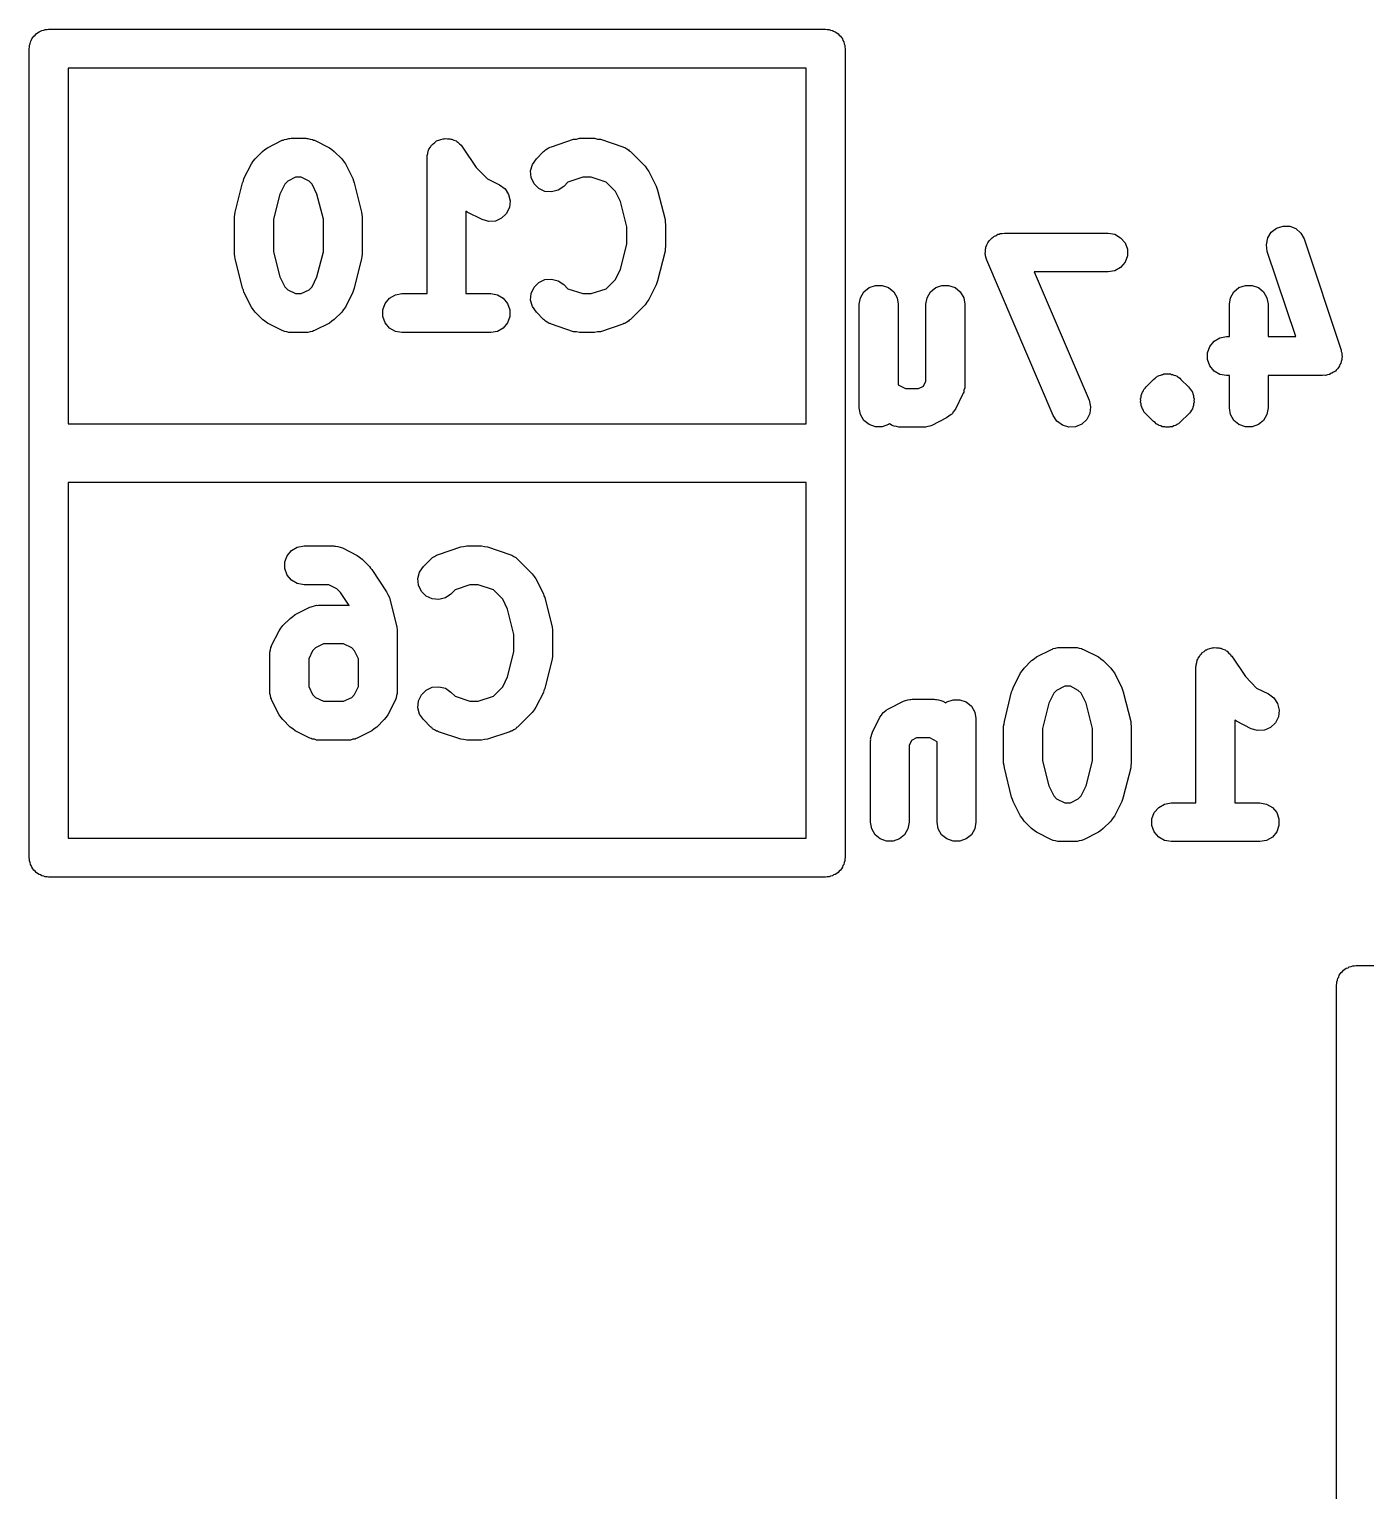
# Model space of a CAD drawing. Extents: x 100 to 214, y -112 to -50.
# Drawn here: x 120.68 to 125.84, y -105.65 to -100.01 of the extents above; entities that cross this region are included whole.
import ezdxf

# ---------------------------------------------------------------- set-up
doc = ezdxf.new("R2010")
doc.units = 0
doc.header["$MEASUREMENT"] = 0
doc.layers.add('BLACK', color=7, linetype='CONTINUOUS')

msp = doc.modelspace()

# ---------------------------------------------------------------- linework, layer by layer
at = {"layer": 'Black'}
for p, q in [((120.733, -100.012), (120.739, -100.01)), ((120.739, -100.01), (120.746, -100.01)), ((120.746, -100.01), (120.752, -100.009)), ((120.752, -100.009), (123.752, -100.009)), ((123.752, -100.009), (123.758, -100.01)), ((123.758, -100.01), (123.765, -100.01)), ((123.765, -100.01), (123.771, -100.012)), ((120.678, -100.071), (120.68, -100.065)), ((120.68, -100.065), (120.682, -100.058)), ((120.682, -100.058), (120.685, -100.053)), ((120.685, -100.053), (120.687, -100.046)), ((120.687, -100.046), (120.691, -100.041)), ((120.691, -100.041), (120.695, -100.036)), ((120.695, -100.036), (120.7, -100.032)), ((120.7, -100.032), (120.704, -100.027)), ((120.704, -100.027), (120.709, -100.023)), ((120.709, -100.023), (120.715, -100.019)), ((120.715, -100.019), (120.721, -100.017)), ((120.721, -100.017), (120.726, -100.014)), ((120.726, -100.014), (120.733, -100.012)), ((123.771, -100.012), (123.778, -100.014)), ((123.778, -100.014), (123.783, -100.017)), ((123.783, -100.017), (123.789, -100.019)), ((123.789, -100.019), (123.795, -100.023)), ((123.795, -100.023), (123.8, -100.027)), ((123.8, -100.027), (123.804, -100.032)), ((123.804, -100.032), (123.809, -100.036)), ((123.809, -100.036), (123.813, -100.041)), ((123.813, -100.041), (123.817, -100.046)), ((123.817, -100.046), (123.819, -100.053)), ((123.819, -100.053), (123.822, -100.058)), ((123.822, -100.058), (123.824, -100.065)), ((123.824, -100.065), (123.826, -100.071)), ((120.677, -100.084), (120.678, -100.078)), ((120.677, -103.208), (120.677, -100.084)), ((120.678, -100.078), (120.678, -100.071)), ((123.826, -100.071), (123.826, -100.078)), ((123.826, -100.078), (123.827, -100.084)), ((123.827, -100.084), (123.827, -103.208)), ((120.827, -100.159), (120.827, -101.533)), ((123.677, -100.159), (120.827, -100.159)), ((123.677, -101.533), (123.677, -100.159)), ((121.597, -100.467), (121.654, -100.438)), ((121.654, -100.438), (121.658, -100.437)), ((121.658, -100.437), (121.662, -100.435)), ((121.662, -100.435), (121.671, -100.433)), ((121.671, -100.433), (121.679, -100.431)), ((121.679, -100.431), (121.683, -100.431)), ((121.683, -100.431), (121.688, -100.43)), ((121.688, -100.43), (121.745, -100.43)), ((121.745, -100.43), (121.749, -100.431)), ((121.749, -100.431), (121.753, -100.431)), ((121.753, -100.431), (121.762, -100.433)), ((121.762, -100.433), (121.771, -100.435)), ((121.771, -100.435), (121.774, -100.437)), ((121.774, -100.437), (121.778, -100.438)), ((121.778, -100.438), (121.836, -100.467)), ((122.226, -100.465), (122.23, -100.457)), ((122.23, -100.457), (122.233, -100.455)), ((122.233, -100.455), (122.236, -100.451)), ((122.236, -100.451), (122.243, -100.446)), ((122.243, -100.446), (122.25, -100.44)), ((122.25, -100.44), (122.254, -100.439)), ((122.254, -100.439), (122.258, -100.437)), ((122.258, -100.437), (122.266, -100.435)), ((122.266, -100.435), (122.275, -100.432)), ((122.275, -100.432), (122.279, -100.432)), ((122.279, -100.432), (122.283, -100.431)), ((122.283, -100.431), (122.292, -100.432)), ((122.292, -100.432), (122.301, -100.432)), ((122.301, -100.432), (122.305, -100.433)), ((122.305, -100.433), (122.309, -100.433)), ((122.309, -100.433), (122.317, -100.437)), ((122.317, -100.437), (122.325, -100.44)), ((122.325, -100.44), (122.328, -100.443)), ((122.328, -100.443), (122.332, -100.445)), ((122.332, -100.445), (122.338, -100.451)), ((122.338, -100.451), (122.345, -100.457)), ((122.345, -100.457), (122.347, -100.461)), ((122.347, -100.461), (122.35, -100.464)), ((122.693, -100.463), (122.778, -100.434)), ((122.778, -100.434), (122.79, -100.433)), ((122.79, -100.433), (122.802, -100.43)), ((122.802, -100.43), (122.859, -100.43)), ((122.859, -100.43), (122.871, -100.433)), ((122.871, -100.433), (122.883, -100.434)), ((122.883, -100.434), (122.969, -100.463)), ((121.542, -100.519), (121.549, -100.51)), ((121.549, -100.51), (121.578, -100.481)), ((121.578, -100.481), (121.587, -100.474)), ((121.587, -100.474), (121.597, -100.467)), ((121.836, -100.467), (121.845, -100.474)), ((121.845, -100.474), (121.855, -100.481)), ((121.855, -100.481), (121.884, -100.51)), ((121.884, -100.51), (121.89, -100.519)), ((122.213, -100.497), (122.216, -100.489)), ((122.213, -100.501), (122.213, -100.497)), ((122.213, -100.505), (122.213, -100.501)), ((122.213, -101.03), (122.213, -100.505)), ((122.216, -100.489), (122.217, -100.48)), ((122.217, -100.48), (122.219, -100.476)), ((122.219, -100.476), (122.22, -100.472)), ((122.22, -100.472), (122.226, -100.465)), ((122.35, -100.464), (122.403, -100.543)), ((122.62, -100.531), (122.635, -100.51)), ((122.635, -100.51), (122.663, -100.481)), ((122.663, -100.481), (122.667, -100.478)), ((122.667, -100.478), (122.67, -100.475)), ((122.67, -100.475), (122.677, -100.471)), ((122.677, -100.471), (122.685, -100.466)), ((122.685, -100.466), (122.689, -100.465)), ((122.689, -100.465), (122.693, -100.463)), ((122.969, -100.463), (122.972, -100.465)), ((122.972, -100.465), (122.977, -100.466)), ((122.977, -100.466), (122.984, -100.471)), ((122.984, -100.471), (122.991, -100.475)), ((122.991, -100.475), (122.994, -100.478)), ((122.994, -100.478), (122.998, -100.481)), ((122.998, -100.481), (123.055, -100.538)), ((121.506, -100.586), (121.535, -100.529)), ((121.535, -100.529), (121.542, -100.519)), ((121.89, -100.519), (121.898, -100.529)), ((121.898, -100.529), (121.926, -100.586)), ((122.403, -100.543), (122.446, -100.587)), ((122.613, -100.556), (122.62, -100.531)), ((122.615, -100.582), (122.613, -100.556)), ((123.055, -100.538), (123.062, -100.548)), ((123.062, -100.548), (123.069, -100.558)), ((123.069, -100.558), (123.098, -100.615)), ((121.472, -100.716), (121.501, -100.602)), ((121.501, -100.602), (121.504, -100.594)), ((121.504, -100.594), (121.506, -100.586)), ((121.664, -100.607), (121.644, -100.646)), ((121.675, -100.596), (121.664, -100.607)), ((121.705, -100.58), (121.675, -100.596)), ((121.727, -100.58), (121.705, -100.58)), ((121.758, -100.596), (121.727, -100.58)), ((121.769, -100.607), (121.758, -100.596)), ((121.788, -100.646), (121.769, -100.607)), ((121.926, -100.586), (121.929, -100.594)), ((121.929, -100.594), (121.932, -100.602)), ((121.932, -100.602), (121.96, -100.716)), ((122.446, -100.587), (122.493, -100.61)), ((122.493, -100.61), (122.514, -100.625)), ((122.514, -100.625), (122.528, -100.647)), ((122.626, -100.606), (122.615, -100.582)), ((122.645, -100.624), (122.626, -100.606)), ((122.668, -100.635), (122.645, -100.624)), ((122.719, -100.631), (122.694, -100.637)), ((122.741, -100.616), (122.719, -100.631)), ((122.757, -100.6), (122.741, -100.616)), ((122.814, -100.58), (122.757, -100.6)), ((122.847, -100.58), (122.814, -100.58)), ((122.904, -100.6), (122.847, -100.58)), ((122.94, -100.636), (122.904, -100.6)), ((123.098, -100.615), (123.1, -100.623)), ((123.1, -100.623), (123.103, -100.63)), ((123.103, -100.63), (123.132, -100.744)), ((121.644, -100.646), (121.62, -100.743)), ((121.813, -100.743), (121.788, -100.646)), ((122.528, -100.647), (122.534, -100.672)), ((122.534, -100.672), (122.531, -100.698)), ((122.694, -100.637), (122.668, -100.635)), ((122.96, -100.674), (122.94, -100.636)), ((122.984, -100.772), (122.96, -100.674)), ((121.47, -100.734), (121.471, -100.725)), ((121.47, -100.877), (121.47, -100.734)), ((121.471, -100.725), (121.472, -100.716)), ((121.62, -100.743), (121.62, -100.868)), ((121.813, -100.868), (121.813, -100.743)), ((121.96, -100.716), (121.961, -100.725)), ((121.961, -100.725), (121.963, -100.734)), ((121.963, -100.734), (121.963, -100.877)), ((122.368, -100.715), (122.363, -100.711)), ((122.363, -100.711), (122.363, -101.03)), ((122.426, -100.744), (122.368, -100.715)), ((122.451, -100.751), (122.426, -100.744)), ((122.5, -100.739), (122.477, -100.75)), ((122.519, -100.722), (122.5, -100.739)), ((122.531, -100.698), (122.519, -100.722)), ((123.132, -100.744), (123.133, -100.754)), ((122.477, -100.75), (122.451, -100.751)), ((122.984, -100.839), (122.984, -100.772)), ((123.133, -100.754), (123.134, -100.763)), ((123.134, -100.763), (123.134, -100.848)), ((124.41, -100.805), (124.417, -100.801)), ((124.417, -100.801), (124.422, -100.8)), ((124.422, -100.8), (124.426, -100.798)), ((124.426, -100.798), (124.434, -100.798)), ((124.434, -100.798), (124.443, -100.796)), ((124.443, -100.796), (124.843, -100.796)), ((124.843, -100.796), (124.869, -100.801)), ((124.869, -100.801), (124.891, -100.814)), ((125.459, -100.815), (125.472, -100.793)), ((125.472, -100.793), (125.493, -100.777)), ((125.493, -100.777), (125.518, -100.769)), ((125.518, -100.769), (125.544, -100.769)), ((125.544, -100.769), (125.568, -100.779)), ((125.568, -100.779), (125.587, -100.796)), ((125.587, -100.796), (125.6, -100.819)), ((122.96, -100.936), (122.984, -100.839)), ((123.133, -100.857), (123.132, -100.866)), ((123.134, -100.848), (123.133, -100.857)), ((124.369, -100.858), (124.371, -100.854)), ((124.371, -100.85), (124.375, -100.842)), ((124.371, -100.854), (124.371, -100.85)), ((124.375, -100.842), (124.378, -100.834)), ((124.378, -100.834), (124.381, -100.83)), ((124.381, -100.83), (124.383, -100.826)), ((124.383, -100.826), (124.389, -100.821)), ((124.389, -100.821), (124.395, -100.814)), ((124.395, -100.814), (124.399, -100.812)), ((124.399, -100.812), (124.402, -100.809)), ((124.402, -100.809), (124.41, -100.805)), ((124.891, -100.814), (124.908, -100.834)), ((124.908, -100.834), (124.917, -100.858)), ((125.454, -100.841), (125.459, -100.815)), ((125.457, -100.867), (125.454, -100.841)), ((125.6, -100.819), (125.743, -101.248)), ((121.471, -100.886), (121.47, -100.877)), ((121.472, -100.895), (121.471, -100.886)), ((121.501, -101.009), (121.472, -100.895)), ((121.62, -100.868), (121.644, -100.965)), ((121.788, -100.965), (121.813, -100.868)), ((121.96, -100.895), (121.932, -101.009)), ((121.961, -100.886), (121.96, -100.895)), ((121.963, -100.877), (121.961, -100.886)), ((123.132, -100.866), (123.103, -100.981)), ((124.368, -100.876), (124.369, -100.867)), ((124.369, -100.88), (124.368, -100.876)), ((124.369, -100.867), (124.369, -100.858)), ((124.369, -100.884), (124.369, -100.88)), ((124.372, -100.893), (124.369, -100.884)), ((124.374, -100.901), (124.372, -100.893)), ((124.631, -101.501), (124.374, -100.901)), ((124.908, -100.909), (124.891, -100.929)), ((124.917, -100.884), (124.908, -100.909)), ((124.917, -100.858), (124.917, -100.884)), ((125.567, -101.196), (125.457, -100.867)), ((121.644, -100.965), (121.664, -101.004)), ((121.769, -101.004), (121.788, -100.965)), ((122.94, -100.975), (122.96, -100.936)), ((124.843, -100.946), (124.557, -100.946)), ((124.557, -100.946), (124.769, -101.442)), ((124.869, -100.942), (124.843, -100.946)), ((124.891, -100.929), (124.869, -100.942)), ((121.504, -101.017), (121.501, -101.009)), ((121.506, -101.025), (121.504, -101.017)), ((121.535, -101.082), (121.506, -101.025)), ((121.664, -101.004), (121.675, -101.015)), ((121.675, -101.015), (121.705, -101.03)), ((121.727, -101.03), (121.758, -101.015)), ((121.758, -101.015), (121.769, -101.004)), ((121.926, -101.025), (121.898, -101.082)), ((121.929, -101.017), (121.926, -101.025)), ((121.932, -101.009), (121.929, -101.017)), ((122.615, -101.029), (122.626, -101.005)), ((122.626, -101.005), (122.645, -100.987)), ((122.645, -100.987), (122.668, -100.976)), ((122.668, -100.976), (122.694, -100.974)), ((122.694, -100.974), (122.719, -100.98)), ((122.719, -100.98), (122.741, -100.995)), ((122.741, -100.995), (122.757, -101.011)), ((122.757, -101.011), (122.814, -101.03)), ((122.847, -101.03), (122.904, -101.011)), ((122.904, -101.011), (122.94, -100.975)), ((123.098, -100.996), (123.069, -101.053)), ((123.1, -100.988), (123.098, -100.996)), ((123.103, -100.981), (123.1, -100.988)), ((123.887, -101.046), (123.9, -101.023)), ((123.9, -101.023), (123.92, -101.006)), ((123.92, -101.006), (123.944, -100.998)), ((123.944, -100.998), (123.97, -100.998)), ((123.97, -100.998), (123.995, -101.006)), ((123.995, -101.006), (124.015, -101.023)), ((124.015, -101.023), (124.028, -101.046)), ((124.144, -101.046), (124.157, -101.023)), ((124.157, -101.023), (124.177, -101.006)), ((124.177, -101.006), (124.201, -100.998)), ((124.201, -100.998), (124.227, -100.998)), ((124.227, -100.998), (124.252, -101.006)), ((124.252, -101.006), (124.272, -101.023)), ((124.272, -101.023), (124.285, -101.046)), ((125.315, -101.046), (125.328, -101.023)), ((125.328, -101.023), (125.348, -101.006)), ((125.348, -101.006), (125.373, -100.998)), ((125.373, -100.998), (125.399, -100.998)), ((125.399, -100.998), (125.423, -101.006)), ((125.423, -101.006), (125.443, -101.023)), ((125.443, -101.023), (125.456, -101.046)), ((121.542, -101.091), (121.535, -101.082)), ((121.705, -101.03), (121.727, -101.03)), ((121.898, -101.082), (121.89, -101.091)), ((122.042, -101.092), (122.051, -101.068)), ((122.051, -101.068), (122.068, -101.048)), ((122.068, -101.048), (122.091, -101.035)), ((122.091, -101.035), (122.116, -101.03)), ((122.116, -101.03), (122.213, -101.03)), ((122.363, -101.03), (122.459, -101.03)), ((122.459, -101.03), (122.485, -101.035)), ((122.485, -101.035), (122.507, -101.048)), ((122.507, -101.048), (122.524, -101.068)), ((122.524, -101.068), (122.533, -101.092)), ((122.613, -101.055), (122.615, -101.029)), ((122.62, -101.08), (122.613, -101.055)), ((122.635, -101.101), (122.62, -101.08)), ((122.814, -101.03), (122.847, -101.03)), ((123.055, -101.073), (122.998, -101.13)), ((123.062, -101.063), (123.055, -101.073)), ((123.069, -101.053), (123.062, -101.063)), ((123.882, -101.071), (123.887, -101.046)), ((123.882, -101.471), (123.882, -101.071)), ((124.028, -101.046), (124.032, -101.071)), ((124.032, -101.071), (124.032, -101.382)), ((124.139, -101.071), (124.144, -101.046)), ((124.139, -101.368), (124.139, -101.071)), ((124.285, -101.046), (124.289, -101.071)), ((124.289, -101.071), (124.289, -101.386)), ((125.311, -101.071), (125.315, -101.046)), ((125.311, -101.196), (125.311, -101.071)), ((125.456, -101.046), (125.461, -101.071)), ((125.461, -101.071), (125.461, -101.196)), ((121.549, -101.101), (121.542, -101.091)), ((121.578, -101.13), (121.549, -101.101)), ((121.587, -101.137), (121.578, -101.13)), ((121.597, -101.144), (121.587, -101.137)), ((121.845, -101.137), (121.836, -101.144)), ((121.855, -101.13), (121.845, -101.137)), ((121.884, -101.101), (121.855, -101.13)), ((121.89, -101.091), (121.884, -101.101)), ((122.042, -101.118), (122.042, -101.092)), ((122.051, -101.143), (122.042, -101.118)), ((122.533, -101.118), (122.524, -101.143)), ((122.533, -101.092), (122.533, -101.118)), ((122.663, -101.13), (122.635, -101.101)), ((122.667, -101.132), (122.663, -101.13)), ((122.67, -101.136), (122.667, -101.132)), ((122.677, -101.14), (122.67, -101.136)), ((122.991, -101.136), (122.984, -101.14)), ((122.994, -101.132), (122.991, -101.136)), ((122.998, -101.13), (122.994, -101.132)), ((121.654, -101.173), (121.597, -101.144)), ((121.658, -101.174), (121.654, -101.173)), ((121.662, -101.176), (121.658, -101.174)), ((121.671, -101.177), (121.662, -101.176)), ((121.679, -101.18), (121.671, -101.177)), ((121.683, -101.18), (121.679, -101.18)), ((121.688, -101.18), (121.683, -101.18)), ((121.745, -101.18), (121.688, -101.18)), ((121.749, -101.18), (121.745, -101.18)), ((121.753, -101.18), (121.749, -101.18)), ((121.762, -101.177), (121.753, -101.18)), ((121.771, -101.176), (121.762, -101.177)), ((121.774, -101.174), (121.771, -101.176)), ((121.778, -101.173), (121.774, -101.174)), ((121.836, -101.144), (121.778, -101.173)), ((122.068, -101.163), (122.051, -101.143)), ((122.091, -101.176), (122.068, -101.163)), ((122.116, -101.18), (122.091, -101.176)), ((122.459, -101.18), (122.116, -101.18)), ((122.485, -101.176), (122.459, -101.18)), ((122.507, -101.163), (122.485, -101.176)), ((122.524, -101.143), (122.507, -101.163)), ((122.685, -101.145), (122.677, -101.14)), ((122.689, -101.146), (122.685, -101.145)), ((122.693, -101.148), (122.689, -101.146)), ((122.778, -101.177), (122.693, -101.148)), ((122.79, -101.178), (122.778, -101.177)), ((122.802, -101.18), (122.79, -101.178)), ((122.859, -101.18), (122.802, -101.18)), ((122.871, -101.178), (122.859, -101.18)), ((122.883, -101.177), (122.871, -101.178)), ((122.969, -101.148), (122.883, -101.177)), ((122.972, -101.146), (122.969, -101.148)), ((122.977, -101.145), (122.972, -101.146)), ((122.984, -101.14), (122.977, -101.145)), ((125.274, -101.201), (125.3, -101.196)), ((125.3, -101.196), (125.311, -101.196)), ((125.461, -101.196), (125.567, -101.196)), ((125.226, -101.258), (125.235, -101.234)), ((125.235, -101.234), (125.252, -101.214)), ((125.252, -101.214), (125.274, -101.201)), ((125.743, -101.248), (125.743, -101.253)), ((125.226, -101.284), (125.226, -101.258)), ((125.235, -101.309), (125.226, -101.284)), ((125.252, -101.329), (125.235, -101.309)), ((125.736, -101.309), (125.732, -101.315)), ((125.738, -101.304), (125.736, -101.309)), ((125.741, -101.299), (125.738, -101.304)), ((125.743, -101.292), (125.741, -101.299)), ((125.743, -101.253), (125.745, -101.258)), ((125.745, -101.284), (125.743, -101.292)), ((125.745, -101.258), (125.745, -101.266)), ((125.745, -101.266), (125.746, -101.273)), ((125.746, -101.273), (125.745, -101.279)), ((125.745, -101.279), (125.745, -101.284)), ((124.99, -101.39), (125.018, -101.361)), ((125.018, -101.361), (125.024, -101.357)), ((125.024, -101.357), (125.028, -101.353)), ((125.028, -101.353), (125.031, -101.351)), ((125.031, -101.351), (125.034, -101.349)), ((125.034, -101.349), (125.037, -101.348)), ((125.037, -101.348), (125.04, -101.346)), ((125.04, -101.346), (125.046, -101.345)), ((125.046, -101.345), (125.052, -101.342)), ((125.052, -101.342), (125.055, -101.342)), ((125.055, -101.342), (125.058, -101.34)), ((125.058, -101.34), (125.062, -101.34)), ((125.062, -101.34), (125.065, -101.34)), ((125.065, -101.34), (125.071, -101.34)), ((125.071, -101.34), (125.078, -101.34)), ((125.078, -101.34), (125.081, -101.34)), ((125.081, -101.34), (125.084, -101.34)), ((125.084, -101.34), (125.088, -101.342)), ((125.088, -101.342), (125.091, -101.342)), ((125.091, -101.342), (125.097, -101.345)), ((125.097, -101.345), (125.103, -101.346)), ((125.103, -101.346), (125.106, -101.348)), ((125.106, -101.348), (125.109, -101.349)), ((125.109, -101.349), (125.111, -101.351)), ((125.111, -101.351), (125.114, -101.353)), ((125.114, -101.353), (125.119, -101.357)), ((125.119, -101.357), (125.124, -101.361)), ((125.124, -101.361), (125.153, -101.39)), ((125.274, -101.342), (125.252, -101.329)), ((125.3, -101.346), (125.274, -101.342)), ((125.311, -101.346), (125.3, -101.346)), ((125.311, -101.471), (125.311, -101.346)), ((125.671, -101.346), (125.461, -101.346)), ((125.461, -101.346), (125.461, -101.471)), ((125.677, -101.345), (125.671, -101.346)), ((125.682, -101.346), (125.677, -101.345)), ((125.69, -101.343), (125.682, -101.346)), ((125.697, -101.342), (125.69, -101.343)), ((125.702, -101.339), (125.697, -101.342)), ((125.707, -101.337), (125.702, -101.339)), ((125.713, -101.333), (125.707, -101.337)), ((125.72, -101.329), (125.713, -101.333)), ((125.723, -101.325), (125.72, -101.329)), ((125.728, -101.321), (125.723, -101.325)), ((125.732, -101.315), (125.728, -101.321)), ((124.032, -101.382), (124.061, -101.396)), ((124.061, -101.396), (124.111, -101.396)), ((124.111, -101.396), (124.13, -101.387)), ((124.13, -101.387), (124.139, -101.368)), ((124.281, -101.419), (124.253, -101.476)), ((124.283, -101.415), (124.281, -101.419)), ((124.285, -101.411), (124.283, -101.415)), ((124.286, -101.403), (124.285, -101.411)), ((124.289, -101.394), (124.286, -101.403)), ((124.289, -101.386), (124.289, -101.39)), ((124.289, -101.39), (124.289, -101.394)), ((124.97, -101.423), (124.973, -101.417)), ((124.973, -101.417), (124.975, -101.411)), ((124.975, -101.411), (124.979, -101.406)), ((124.979, -101.406), (124.981, -101.4)), ((124.981, -101.4), (124.986, -101.395)), ((124.986, -101.395), (124.99, -101.39)), ((125.153, -101.39), (125.157, -101.395)), ((125.157, -101.395), (125.161, -101.4)), ((125.161, -101.4), (125.164, -101.406)), ((125.164, -101.406), (125.168, -101.411)), ((125.168, -101.411), (125.17, -101.417)), ((125.17, -101.417), (125.172, -101.423)), ((123.887, -101.497), (123.882, -101.471)), ((124.253, -101.476), (124.246, -101.485)), ((124.769, -101.442), (124.775, -101.467)), ((124.775, -101.467), (124.772, -101.493)), ((124.968, -101.436), (124.97, -101.43)), ((124.969, -101.443), (124.968, -101.436)), ((124.968, -101.449), (124.969, -101.443)), ((124.97, -101.456), (124.968, -101.449)), ((124.97, -101.43), (124.97, -101.423)), ((124.97, -101.462), (124.97, -101.456)), ((124.973, -101.468), (124.97, -101.462)), ((124.975, -101.475), (124.973, -101.468)), ((124.979, -101.48), (124.975, -101.475)), ((125.168, -101.475), (125.164, -101.48)), ((125.17, -101.468), (125.168, -101.475)), ((125.172, -101.462), (125.17, -101.468)), ((125.172, -101.423), (125.173, -101.43)), ((125.173, -101.456), (125.172, -101.462)), ((125.173, -101.43), (125.175, -101.436)), ((125.175, -101.449), (125.173, -101.456)), ((125.175, -101.436), (125.174, -101.443)), ((125.174, -101.443), (125.175, -101.449)), ((125.315, -101.497), (125.311, -101.471)), ((125.461, -101.471), (125.456, -101.497)), ((120.827, -101.533), (123.677, -101.533)), ((123.9, -101.52), (123.887, -101.497)), ((123.92, -101.536), (123.9, -101.52)), ((123.999, -101.533), (123.995, -101.536)), ((124.009, -101.539), (123.999, -101.533)), ((124.219, -101.51), (124.162, -101.539)), ((124.228, -101.503), (124.219, -101.51)), ((124.237, -101.497), (124.228, -101.503)), ((124.239, -101.496), (124.237, -101.497)), ((124.24, -101.494), (124.239, -101.496)), ((124.246, -101.485), (124.24, -101.494)), ((124.645, -101.523), (124.631, -101.501)), ((124.666, -101.538), (124.645, -101.523)), ((124.741, -101.534), (124.717, -101.544)), ((124.76, -101.516), (124.741, -101.534)), ((124.772, -101.493), (124.76, -101.516)), ((124.981, -101.486), (124.979, -101.48)), ((124.986, -101.491), (124.981, -101.486)), ((124.99, -101.496), (124.986, -101.491)), ((125.018, -101.524), (124.99, -101.496)), ((125.024, -101.528), (125.018, -101.524)), ((125.028, -101.533), (125.024, -101.528)), ((125.031, -101.534), (125.028, -101.533)), ((125.034, -101.536), (125.031, -101.534)), ((125.111, -101.534), (125.109, -101.536)), ((125.114, -101.533), (125.111, -101.534)), ((125.119, -101.528), (125.114, -101.533)), ((125.124, -101.524), (125.119, -101.528)), ((125.153, -101.496), (125.124, -101.524)), ((125.157, -101.491), (125.153, -101.496)), ((125.161, -101.486), (125.157, -101.491)), ((125.164, -101.48), (125.161, -101.486)), ((125.328, -101.52), (125.315, -101.497)), ((125.348, -101.536), (125.328, -101.52)), ((125.443, -101.52), (125.423, -101.536)), ((125.456, -101.497), (125.443, -101.52)), ((123.944, -101.545), (123.92, -101.536)), ((123.97, -101.545), (123.944, -101.545)), ((123.995, -101.536), (123.97, -101.545)), ((124.013, -101.54), (124.009, -101.539)), ((124.017, -101.542), (124.013, -101.54)), ((124.026, -101.543), (124.017, -101.542)), ((124.034, -101.546), (124.026, -101.543)), ((124.039, -101.546), (124.034, -101.546)), ((124.043, -101.546), (124.039, -101.546)), ((124.129, -101.546), (124.043, -101.546)), ((124.133, -101.546), (124.129, -101.546)), ((124.137, -101.546), (124.133, -101.546)), ((124.146, -101.543), (124.137, -101.546)), ((124.154, -101.542), (124.146, -101.543)), ((124.158, -101.54), (124.154, -101.542)), ((124.162, -101.539), (124.158, -101.54)), ((124.691, -101.546), (124.666, -101.538)), ((124.717, -101.544), (124.691, -101.546)), ((125.037, -101.538), (125.034, -101.536)), ((125.04, -101.539), (125.037, -101.538)), ((125.046, -101.541), (125.04, -101.539)), ((125.052, -101.544), (125.046, -101.541)), ((125.055, -101.544), (125.052, -101.544)), ((125.058, -101.545), (125.055, -101.544)), ((125.062, -101.545), (125.058, -101.545)), ((125.065, -101.546), (125.062, -101.545)), ((125.071, -101.546), (125.065, -101.546)), ((125.078, -101.546), (125.071, -101.546)), ((125.081, -101.545), (125.078, -101.546)), ((125.084, -101.545), (125.081, -101.545)), ((125.088, -101.544), (125.084, -101.545)), ((125.091, -101.544), (125.088, -101.544)), ((125.097, -101.541), (125.091, -101.544)), ((125.103, -101.539), (125.097, -101.541)), ((125.106, -101.538), (125.103, -101.539)), ((125.109, -101.536), (125.106, -101.538)), ((125.373, -101.545), (125.348, -101.536)), ((125.399, -101.545), (125.373, -101.545)), ((125.423, -101.536), (125.399, -101.545)), ((123.677, -101.759), (120.827, -101.759)), ((120.827, -101.759), (120.827, -103.133)), ((123.677, -103.133), (123.677, -101.759)), ((121.664, -102.066), (121.673, -102.042)), ((121.673, -102.042), (121.69, -102.022)), ((121.69, -102.022), (121.712, -102.009)), ((121.712, -102.009), (121.738, -102.004)), ((121.738, -102.004), (121.852, -102.004)), ((121.852, -102.004), (121.856, -102.005)), ((121.856, -102.005), (121.861, -102.005)), ((121.861, -102.005), (121.869, -102.007)), ((121.869, -102.007), (121.878, -102.009)), ((121.878, -102.009), (121.881, -102.011)), ((121.881, -102.011), (121.886, -102.012)), ((121.886, -102.012), (121.943, -102.041)), ((121.943, -102.041), (121.952, -102.048)), ((122.242, -102.045), (122.249, -102.04)), ((122.249, -102.04), (122.253, -102.039)), ((122.253, -102.039), (122.257, -102.037)), ((122.257, -102.037), (122.343, -102.008)), ((122.343, -102.008), (122.354, -102.007)), ((122.354, -102.007), (122.366, -102.004)), ((122.366, -102.004), (122.423, -102.004)), ((122.423, -102.004), (122.435, -102.007)), ((122.435, -102.007), (122.447, -102.008)), ((122.447, -102.008), (122.533, -102.037)), ((122.533, -102.037), (122.537, -102.039)), ((122.537, -102.039), (122.541, -102.04)), ((122.541, -102.04), (122.548, -102.045)), ((121.664, -102.092), (121.664, -102.066)), ((121.673, -102.117), (121.664, -102.092)), ((121.952, -102.048), (121.962, -102.055)), ((121.962, -102.055), (121.991, -102.084)), ((121.991, -102.084), (121.995, -102.09)), ((121.995, -102.09), (122, -102.095)), ((122, -102.095), (122.057, -102.181)), ((122.184, -102.105), (122.199, -102.084)), ((122.199, -102.084), (122.228, -102.055)), ((122.228, -102.055), (122.231, -102.052)), ((122.231, -102.052), (122.234, -102.049)), ((122.234, -102.049), (122.242, -102.045)), ((122.548, -102.045), (122.556, -102.049)), ((122.556, -102.049), (122.559, -102.052)), ((122.559, -102.052), (122.562, -102.055)), ((122.562, -102.055), (122.619, -102.112)), ((121.69, -102.137), (121.673, -102.117)), ((121.712, -102.15), (121.69, -102.137)), ((121.738, -102.154), (121.712, -102.15)), ((121.834, -102.154), (121.738, -102.154)), ((121.865, -102.17), (121.834, -102.154)), ((122.177, -102.13), (122.184, -102.105)), ((122.18, -102.156), (122.177, -102.13)), ((122.378, -102.154), (122.321, -102.174)), ((122.411, -102.154), (122.378, -102.154)), ((122.469, -102.174), (122.411, -102.154)), ((122.619, -102.112), (122.626, -102.122)), ((122.626, -102.122), (122.633, -102.132)), ((122.633, -102.132), (122.662, -102.189)), ((121.879, -102.184), (121.865, -102.17)), ((121.912, -102.234), (121.879, -102.184)), ((122.057, -102.181), (122.062, -102.192)), ((122.062, -102.192), (122.068, -102.204)), ((122.068, -102.204), (122.096, -102.318)), ((122.191, -102.18), (122.18, -102.156)), ((122.209, -102.198), (122.191, -102.18)), ((122.233, -102.209), (122.209, -102.198)), ((122.259, -102.211), (122.233, -102.209)), ((122.284, -102.205), (122.259, -102.211)), ((122.305, -102.19), (122.284, -102.205)), ((122.321, -102.174), (122.305, -102.19)), ((122.505, -102.21), (122.469, -102.174)), ((122.524, -102.248), (122.505, -102.21)), ((122.662, -102.189), (122.664, -102.197)), ((122.664, -102.197), (122.668, -102.204)), ((122.668, -102.204), (122.696, -102.318)), ((121.704, -102.269), (121.761, -102.241)), ((121.761, -102.241), (121.765, -102.24)), ((121.765, -102.24), (121.769, -102.238)), ((121.769, -102.238), (121.778, -102.236)), ((121.778, -102.236), (121.786, -102.233)), ((121.786, -102.233), (121.791, -102.234)), ((121.791, -102.234), (121.795, -102.233)), ((121.795, -102.233), (121.909, -102.233)), ((121.909, -102.233), (121.912, -102.234)), ((122.548, -102.346), (122.524, -102.248)), ((121.642, -102.332), (121.649, -102.322)), ((121.649, -102.322), (121.656, -102.312)), ((121.656, -102.312), (121.685, -102.284)), ((121.685, -102.284), (121.695, -102.277)), ((121.695, -102.277), (121.704, -102.269)), ((122.096, -102.318), (122.097, -102.328)), ((122.696, -102.318), (122.697, -102.328)), ((121.613, -102.389), (121.642, -102.332)), ((122.097, -102.328), (122.098, -102.337)), ((122.098, -102.337), (122.098, -102.565)), ((122.548, -102.413), (122.548, -102.346)), ((122.697, -102.328), (122.698, -102.337)), ((122.698, -102.337), (122.698, -102.422)), ((121.606, -102.414), (121.609, -102.405)), ((121.606, -102.418), (121.606, -102.414)), ((121.606, -102.422), (121.606, -102.418)), ((121.606, -102.565), (121.606, -102.422)), ((121.609, -102.405), (121.61, -102.397)), ((121.61, -102.397), (121.612, -102.393)), ((121.612, -102.393), (121.613, -102.389)), ((121.771, -102.41), (121.756, -102.44)), ((121.782, -102.398), (121.771, -102.41)), ((121.813, -102.383), (121.782, -102.398)), ((121.891, -102.383), (121.813, -102.383)), ((121.922, -102.398), (121.891, -102.383)), ((121.933, -102.41), (121.922, -102.398)), ((121.948, -102.44), (121.933, -102.41)), ((122.524, -102.51), (122.548, -102.413)), ((122.697, -102.431), (122.696, -102.44)), ((122.698, -102.422), (122.697, -102.431)), ((124.557, -102.44), (124.566, -102.433)), ((124.566, -102.433), (124.624, -102.404)), ((124.624, -102.404), (124.628, -102.403)), ((124.628, -102.403), (124.631, -102.401)), ((124.631, -102.401), (124.64, -102.399)), ((124.64, -102.399), (124.649, -102.397)), ((124.649, -102.397), (124.653, -102.397)), ((124.653, -102.397), (124.657, -102.396)), ((124.657, -102.396), (124.714, -102.396)), ((124.714, -102.396), (124.719, -102.397)), ((124.719, -102.397), (124.723, -102.397)), ((124.723, -102.397), (124.731, -102.399)), ((124.731, -102.399), (124.74, -102.401)), ((124.74, -102.401), (124.744, -102.403)), ((124.744, -102.403), (124.748, -102.404)), ((124.748, -102.404), (124.805, -102.433)), ((124.805, -102.433), (124.815, -102.44)), ((125.19, -102.438), (125.195, -102.431)), ((125.195, -102.431), (125.2, -102.423)), ((125.2, -102.423), (125.203, -102.421)), ((125.203, -102.421), (125.205, -102.417)), ((125.205, -102.417), (125.213, -102.412)), ((125.213, -102.412), (125.22, -102.406)), ((125.22, -102.406), (125.224, -102.405)), ((125.224, -102.405), (125.227, -102.403)), ((125.227, -102.403), (125.236, -102.401)), ((125.236, -102.401), (125.244, -102.398)), ((125.244, -102.398), (125.248, -102.398)), ((125.248, -102.398), (125.252, -102.397)), ((125.252, -102.397), (125.261, -102.398)), ((125.261, -102.398), (125.27, -102.398)), ((125.27, -102.398), (125.274, -102.399)), ((125.274, -102.399), (125.278, -102.399)), ((125.278, -102.399), (125.286, -102.403)), ((125.286, -102.403), (125.295, -102.406)), ((125.295, -102.406), (125.298, -102.409)), ((125.298, -102.409), (125.302, -102.411)), ((125.302, -102.411), (125.308, -102.417)), ((125.308, -102.417), (125.315, -102.423)), ((125.315, -102.423), (125.317, -102.427)), ((125.317, -102.427), (125.32, -102.43)), ((125.32, -102.43), (125.373, -102.509)), ((121.756, -102.44), (121.756, -102.547)), ((121.948, -102.547), (121.948, -102.44)), ((122.696, -102.44), (122.668, -102.555)), ((124.504, -102.495), (124.512, -102.485)), ((124.512, -102.485), (124.518, -102.476)), ((124.518, -102.476), (124.547, -102.447)), ((124.547, -102.447), (124.557, -102.44)), ((124.815, -102.44), (124.824, -102.447)), ((124.824, -102.447), (124.853, -102.476)), ((124.853, -102.476), (124.86, -102.485)), ((124.86, -102.485), (124.867, -102.495)), ((125.182, -102.471), (125.183, -102.467)), ((125.182, -102.996), (125.182, -102.471)), ((125.183, -102.463), (125.185, -102.455)), ((125.183, -102.467), (125.183, -102.463)), ((125.185, -102.455), (125.187, -102.446)), ((125.187, -102.446), (125.189, -102.442)), ((125.189, -102.442), (125.19, -102.438)), ((121.756, -102.547), (121.771, -102.578)), ((121.933, -102.578), (121.948, -102.547)), ((122.209, -102.561), (122.233, -102.55)), ((122.233, -102.55), (122.259, -102.548)), ((122.259, -102.548), (122.284, -102.554)), ((122.469, -102.585), (122.505, -102.549)), ((122.505, -102.549), (122.524, -102.51)), ((124.476, -102.552), (124.504, -102.495)), ((124.675, -102.546), (124.644, -102.562)), ((124.697, -102.546), (124.675, -102.546)), ((124.727, -102.562), (124.697, -102.546)), ((124.867, -102.495), (124.896, -102.552)), ((125.373, -102.509), (125.416, -102.553)), ((121.606, -102.569), (121.606, -102.565)), ((121.606, -102.574), (121.606, -102.569)), ((121.609, -102.582), (121.606, -102.574)), ((121.61, -102.591), (121.609, -102.582)), ((121.612, -102.595), (121.61, -102.591)), ((121.613, -102.599), (121.612, -102.595)), ((121.642, -102.656), (121.613, -102.599)), ((121.771, -102.578), (121.782, -102.589)), ((121.782, -102.589), (121.813, -102.604)), ((121.813, -102.604), (121.891, -102.604)), ((121.891, -102.604), (121.922, -102.589)), ((121.922, -102.589), (121.933, -102.578)), ((122.091, -102.599), (122.062, -102.656)), ((122.092, -102.595), (122.091, -102.599)), ((122.094, -102.591), (122.092, -102.595)), ((122.095, -102.582), (122.094, -102.591)), ((122.098, -102.574), (122.095, -102.582)), ((122.098, -102.565), (122.098, -102.569)), ((122.098, -102.569), (122.098, -102.574)), ((122.177, -102.629), (122.18, -102.603)), ((122.18, -102.603), (122.191, -102.579)), ((122.191, -102.579), (122.209, -102.561)), ((122.284, -102.554), (122.305, -102.569)), ((122.305, -102.569), (122.321, -102.585)), ((122.321, -102.585), (122.378, -102.604)), ((122.378, -102.604), (122.411, -102.604)), ((122.411, -102.604), (122.469, -102.585)), ((122.662, -102.57), (122.633, -102.627)), ((122.664, -102.562), (122.662, -102.57)), ((122.668, -102.555), (122.664, -102.562)), ((123.995, -102.633), (124.052, -102.604)), ((124.052, -102.604), (124.056, -102.603)), ((124.056, -102.603), (124.06, -102.601)), ((124.06, -102.601), (124.069, -102.599)), ((124.069, -102.599), (124.077, -102.597)), ((124.077, -102.597), (124.081, -102.597)), ((124.081, -102.597), (124.086, -102.596)), ((124.086, -102.596), (124.171, -102.596)), ((124.171, -102.596), (124.176, -102.597)), ((124.176, -102.597), (124.18, -102.597)), ((124.18, -102.597), (124.188, -102.599)), ((124.188, -102.599), (124.197, -102.601)), ((124.197, -102.601), (124.201, -102.603)), ((124.201, -102.603), (124.205, -102.604)), ((124.205, -102.604), (124.216, -102.61)), ((124.216, -102.61), (124.22, -102.606)), ((124.22, -102.606), (124.244, -102.598)), ((124.244, -102.598), (124.27, -102.598)), ((124.27, -102.598), (124.295, -102.606)), ((124.295, -102.606), (124.315, -102.623)), ((124.442, -102.682), (124.47, -102.568)), ((124.47, -102.568), (124.473, -102.56)), ((124.473, -102.56), (124.476, -102.552)), ((124.633, -102.573), (124.614, -102.612)), ((124.644, -102.562), (124.633, -102.573)), ((124.738, -102.573), (124.727, -102.562)), ((124.758, -102.612), (124.738, -102.573)), ((124.896, -102.552), (124.898, -102.56)), ((124.898, -102.56), (124.901, -102.568)), ((124.901, -102.568), (124.93, -102.682)), ((125.416, -102.553), (125.462, -102.576)), ((125.462, -102.576), (125.483, -102.591)), ((125.483, -102.591), (125.497, -102.613)), ((121.649, -102.665), (121.642, -102.656)), ((122.062, -102.656), (122.055, -102.665)), ((122.184, -102.654), (122.177, -102.629)), ((122.199, -102.675), (122.184, -102.654)), ((122.619, -102.647), (122.562, -102.704)), ((122.626, -102.637), (122.619, -102.647)), ((122.633, -102.627), (122.626, -102.637)), ((123.961, -102.666), (123.968, -102.658)), ((123.968, -102.658), (123.974, -102.648)), ((123.974, -102.648), (123.976, -102.647)), ((123.976, -102.647), (123.977, -102.646)), ((123.977, -102.646), (123.986, -102.639)), ((123.986, -102.639), (123.995, -102.633)), ((124.315, -102.623), (124.328, -102.646)), ((124.328, -102.646), (124.332, -102.671)), ((124.614, -102.612), (124.589, -102.709)), ((124.782, -102.709), (124.758, -102.612)), ((125.497, -102.613), (125.503, -102.638)), ((125.503, -102.638), (125.5, -102.664)), ((121.656, -102.675), (121.649, -102.665)), ((121.685, -102.704), (121.656, -102.675)), ((121.695, -102.711), (121.685, -102.704)), ((121.704, -102.718), (121.695, -102.711)), ((121.761, -102.747), (121.704, -102.718)), ((122, -102.718), (121.943, -102.747)), ((122.009, -102.711), (122, -102.718)), ((122.019, -102.704), (122.009, -102.711)), ((122.048, -102.675), (122.019, -102.704)), ((122.055, -102.665), (122.048, -102.675)), ((122.228, -102.704), (122.199, -102.675)), ((122.231, -102.706), (122.228, -102.704)), ((122.234, -102.71), (122.231, -102.706)), ((122.242, -102.714), (122.234, -102.71)), ((122.249, -102.719), (122.242, -102.714)), ((122.253, -102.72), (122.249, -102.719)), ((122.257, -102.722), (122.253, -102.72)), ((122.537, -102.72), (122.533, -102.722)), ((122.541, -102.719), (122.537, -102.72)), ((122.548, -102.714), (122.541, -102.719)), ((122.556, -102.71), (122.548, -102.714)), ((122.559, -102.706), (122.556, -102.71)), ((122.562, -102.704), (122.559, -102.706)), ((123.933, -102.724), (123.961, -102.666)), ((124.332, -102.671), (124.332, -103.071)), ((124.439, -102.7), (124.441, -102.691)), ((124.439, -102.843), (124.439, -102.7)), ((124.441, -102.691), (124.442, -102.682)), ((124.589, -102.709), (124.589, -102.834)), ((124.782, -102.834), (124.782, -102.709)), ((124.93, -102.682), (124.931, -102.691)), ((124.931, -102.691), (124.932, -102.7)), ((124.932, -102.7), (124.932, -102.843)), ((125.338, -102.681), (125.332, -102.677)), ((125.332, -102.677), (125.332, -102.996)), ((125.395, -102.71), (125.338, -102.681)), ((125.42, -102.717), (125.395, -102.71)), ((125.446, -102.716), (125.42, -102.717)), ((125.47, -102.705), (125.446, -102.716)), ((125.489, -102.688), (125.47, -102.705)), ((125.5, -102.664), (125.489, -102.688)), ((121.765, -102.748), (121.761, -102.747)), ((121.769, -102.75), (121.765, -102.748)), ((121.778, -102.751), (121.769, -102.75)), ((121.786, -102.754), (121.778, -102.751)), ((121.791, -102.754), (121.786, -102.754)), ((121.795, -102.754), (121.791, -102.754)), ((121.909, -102.754), (121.795, -102.754)), ((121.913, -102.754), (121.909, -102.754)), ((121.918, -102.754), (121.913, -102.754)), ((121.926, -102.751), (121.918, -102.754)), ((121.935, -102.75), (121.926, -102.751)), ((121.939, -102.748), (121.935, -102.75)), ((121.943, -102.747), (121.939, -102.748)), ((122.343, -102.751), (122.257, -102.722)), ((122.354, -102.752), (122.343, -102.751)), ((122.366, -102.754), (122.354, -102.752)), ((122.423, -102.754), (122.366, -102.754)), ((122.435, -102.752), (122.423, -102.754)), ((122.447, -102.751), (122.435, -102.752)), ((122.533, -102.722), (122.447, -102.751)), ((123.925, -102.749), (123.928, -102.74)), ((123.926, -102.753), (123.925, -102.749)), ((123.925, -102.757), (123.926, -102.753)), ((123.925, -103.071), (123.925, -102.757)), ((123.928, -102.74), (123.93, -102.731)), ((123.93, -102.731), (123.932, -102.728)), ((123.932, -102.728), (123.933, -102.724)), ((124.084, -102.756), (124.075, -102.775)), ((124.075, -102.775), (124.075, -103.071)), ((124.103, -102.746), (124.084, -102.756)), ((124.154, -102.746), (124.103, -102.746)), ((124.182, -102.761), (124.154, -102.746)), ((124.182, -103.071), (124.182, -102.761)), ((124.441, -102.852), (124.439, -102.843)), ((124.442, -102.861), (124.441, -102.852)), ((124.47, -102.975), (124.442, -102.861)), ((124.589, -102.834), (124.614, -102.931)), ((124.758, -102.931), (124.782, -102.834)), ((124.93, -102.861), (124.901, -102.975)), ((124.931, -102.852), (124.93, -102.861)), ((124.932, -102.843), (124.931, -102.852)), ((124.614, -102.931), (124.633, -102.97)), ((124.738, -102.97), (124.758, -102.931)), ((124.473, -102.983), (124.47, -102.975)), ((124.476, -102.991), (124.473, -102.983)), ((124.504, -103.048), (124.476, -102.991)), ((124.633, -102.97), (124.644, -102.981)), ((124.644, -102.981), (124.675, -102.996)), ((124.675, -102.996), (124.697, -102.996)), ((124.697, -102.996), (124.727, -102.981)), ((124.727, -102.981), (124.738, -102.97)), ((124.896, -102.991), (124.867, -103.048)), ((124.898, -102.983), (124.896, -102.991)), ((124.901, -102.975), (124.898, -102.983)), ((125.038, -103.014), (125.06, -103.001)), ((125.06, -103.001), (125.086, -102.996)), ((125.086, -102.996), (125.182, -102.996)), ((125.332, -102.996), (125.429, -102.996)), ((125.429, -102.996), (125.454, -103.001)), ((125.454, -103.001), (125.477, -103.014)), ((124.512, -103.057), (124.504, -103.048)), ((124.518, -103.067), (124.512, -103.057)), ((124.86, -103.057), (124.853, -103.067)), ((124.867, -103.048), (124.86, -103.057)), ((125.012, -103.058), (125.021, -103.034)), ((125.012, -103.084), (125.012, -103.058)), ((125.021, -103.034), (125.038, -103.014)), ((125.477, -103.014), (125.494, -103.034)), ((125.494, -103.034), (125.502, -103.058)), ((125.502, -103.058), (125.502, -103.084)), ((123.93, -103.097), (123.925, -103.071)), ((123.943, -103.12), (123.93, -103.097)), ((124.07, -103.097), (124.057, -103.12)), ((124.075, -103.071), (124.07, -103.097)), ((124.187, -103.097), (124.182, -103.071)), ((124.2, -103.12), (124.187, -103.097)), ((124.328, -103.097), (124.315, -103.12)), ((124.332, -103.071), (124.328, -103.097)), ((124.547, -103.096), (124.518, -103.067)), ((124.557, -103.103), (124.547, -103.096)), ((124.566, -103.11), (124.557, -103.103)), ((124.624, -103.139), (124.566, -103.11)), ((124.805, -103.11), (124.748, -103.139)), ((124.815, -103.103), (124.805, -103.11)), ((124.824, -103.096), (124.815, -103.103)), ((124.853, -103.067), (124.824, -103.096)), ((125.021, -103.109), (125.012, -103.084)), ((125.038, -103.129), (125.021, -103.109)), ((125.494, -103.109), (125.477, -103.129)), ((125.502, -103.084), (125.494, -103.109)), ((120.827, -103.133), (123.677, -103.133)), ((123.962, -103.136), (123.943, -103.12)), ((123.987, -103.145), (123.962, -103.136)), ((124.013, -103.145), (123.987, -103.145)), ((124.037, -103.136), (124.013, -103.145)), ((124.057, -103.12), (124.037, -103.136)), ((124.22, -103.136), (124.2, -103.12)), ((124.244, -103.145), (124.22, -103.136)), ((124.27, -103.145), (124.244, -103.145)), ((124.295, -103.136), (124.27, -103.145)), ((124.315, -103.12), (124.295, -103.136)), ((124.628, -103.14), (124.624, -103.139)), ((124.631, -103.142), (124.628, -103.14)), ((124.64, -103.143), (124.631, -103.142)), ((124.649, -103.146), (124.64, -103.143)), ((124.653, -103.146), (124.649, -103.146)), ((124.657, -103.146), (124.653, -103.146)), ((124.714, -103.146), (124.657, -103.146)), ((124.719, -103.146), (124.714, -103.146)), ((124.723, -103.146), (124.719, -103.146)), ((124.731, -103.143), (124.723, -103.146)), ((124.74, -103.142), (124.731, -103.143)), ((124.744, -103.14), (124.74, -103.142)), ((124.748, -103.139), (124.744, -103.14)), ((125.06, -103.142), (125.038, -103.129)), ((125.086, -103.146), (125.06, -103.142)), ((125.429, -103.146), (125.086, -103.146)), ((125.454, -103.142), (125.429, -103.146)), ((125.477, -103.129), (125.454, -103.142)), ((120.678, -103.214), (120.677, -103.208)), ((120.678, -103.221), (120.678, -103.214)), ((120.68, -103.227), (120.678, -103.221)), ((120.682, -103.234), (120.68, -103.227)), ((123.824, -103.227), (123.822, -103.234)), ((123.826, -103.221), (123.824, -103.227)), ((123.827, -103.208), (123.826, -103.214)), ((123.826, -103.214), (123.826, -103.221)), ((120.685, -103.239), (120.682, -103.234)), ((120.687, -103.245), (120.685, -103.239)), ((120.691, -103.251), (120.687, -103.245)), ((120.695, -103.256), (120.691, -103.251)), ((120.7, -103.26), (120.695, -103.256)), ((120.704, -103.265), (120.7, -103.26)), ((120.709, -103.269), (120.704, -103.265)), ((120.715, -103.273), (120.709, -103.269)), ((120.721, -103.275), (120.715, -103.273)), ((120.726, -103.278), (120.721, -103.275)), ((120.733, -103.28), (120.726, -103.278)), ((120.739, -103.282), (120.733, -103.28)), ((120.746, -103.282), (120.739, -103.282)), ((120.752, -103.283), (120.746, -103.282)), ((123.752, -103.283), (120.752, -103.283)), ((123.758, -103.282), (123.752, -103.283)), ((123.765, -103.282), (123.758, -103.282)), ((123.771, -103.28), (123.765, -103.282)), ((123.778, -103.278), (123.771, -103.28)), ((123.783, -103.275), (123.778, -103.278)), ((123.789, -103.273), (123.783, -103.275)), ((123.795, -103.269), (123.789, -103.273)), ((123.8, -103.265), (123.795, -103.269)), ((123.804, -103.26), (123.8, -103.265)), ((123.809, -103.256), (123.804, -103.26)), ((123.813, -103.251), (123.809, -103.256)), ((123.817, -103.245), (123.813, -103.251)), ((123.819, -103.239), (123.817, -103.245)), ((123.822, -103.234), (123.819, -103.239)), ((125.728, -103.681), (125.73, -103.674)), ((125.73, -103.674), (125.733, -103.669)), ((125.733, -103.669), (125.735, -103.662)), ((125.735, -103.662), (125.739, -103.657)), ((125.739, -103.657), (125.743, -103.652)), ((125.743, -103.652), (125.748, -103.648)), ((125.748, -103.648), (125.752, -103.643)), ((125.752, -103.643), (125.757, -103.639)), ((125.757, -103.639), (125.762, -103.635)), ((125.762, -103.635), (125.769, -103.633)), ((125.769, -103.633), (125.774, -103.63)), ((125.774, -103.63), (125.781, -103.628)), ((125.781, -103.628), (125.787, -103.626)), ((125.787, -103.626), (125.794, -103.626)), ((125.794, -103.626), (125.8, -103.625)), ((125.8, -103.625), (129, -103.625)), ((125.725, -103.7), (125.726, -103.694)), ((125.725, -106.7), (125.725, -103.7)), ((125.726, -103.687), (125.728, -103.681)), ((125.726, -103.694), (125.726, -103.687))]:
    msp.add_line(p, q, dxfattribs=at)

doc.saveas('drawing.dxf')
